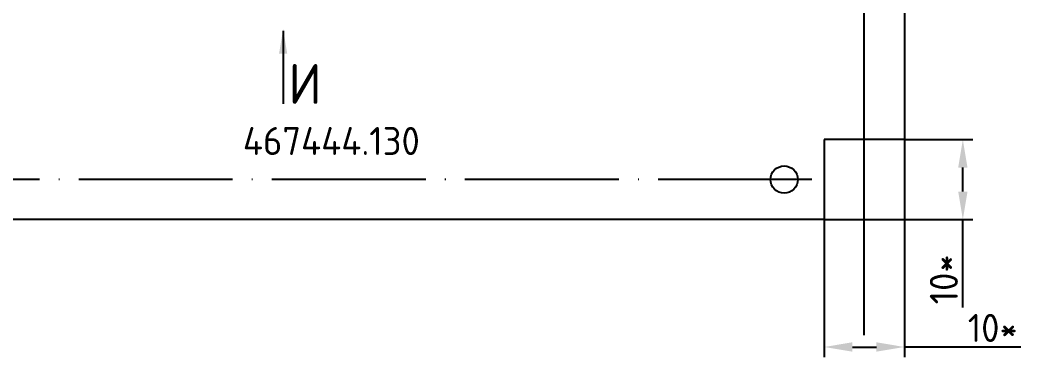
# Model space of a CAD drawing. Extents: x -34 to 51106, y -14166 to 1700.
# Drawn here: x 1221.4 to 1346.6, y 0.9 to 43 of the extents above; entities that cross this region are included whole.
import ezdxf

# ---------------------------------------------------------------- set-up
doc = ezdxf.new("R2010")
doc.units = 0
doc.linetypes.add('ACAD_ISO04W100', pattern=[30, 24, -3, 0, -3])
doc.linetypes.add('СПЛОШНАЯ', pattern=[0])
doc.layers.get('0').update_dxf_attribs({"linetype": 'CONTINUOUS'})
doc.layers.get('DEFPOINTS').update_dxf_attribs({"linetype": 'CONTINUOUS'})
for name, color, linetype in [('ВИДЫ', 30, 'CONTINUOUS'), ('РАЗМЕРЫ', 2, 'CONTINUOUS'), ('ТЕКСТ', 4, 'CONTINUOUS')]:
    doc.layers.add(name, color=color, linetype=linetype)
doc.styles.add('GOST_TYPE_B', font='GOST_B.TTF', dxfattribs={"height": 3.5})
doc.dimstyles.new('GOST', dxfattribs={"dimscale": 0, "dimtxt": 3.5, "dimasz": 3.5, "dimexe": 1.25, "dimexo": 0, "dimtad": 1, "dimdec": 3, "dimtxsty": 'GOST_TYPE_B', "dimcen": 5, "dimazin": 3, "dimtm": 1e-09, "dimtfac": 0.75, "dimtdec": 3, "dimtmove": 0, "dimatfit": 3, "dimtolj": 1})

# ---------------------------------------------------------------- blocks, each defined once
blk = doc.blocks.new('*D331')
at = {"layer": 'DEFPOINTS', "color": 0, "linetype": 'CONTINUOUS'}
for p in [(1331.8, 28.04), (1321.8, 18.04), (1331.8, 2.12)]:
    blk.add_point(p, dxfattribs=at)
at = {"layer": 'РАЗМЕРЫ', "color": 0}
blk.add_line((1331.8, 28.04), (1331.8, 0.87), dxfattribs=at)
at = {"layer": 'РАЗМЕРЫ', "color": 0, "linetype": 'СПЛОШНАЯ'}
for p, q in [((1321.8, 18.04), (1321.8, 0.87)), ((1325.3, 2.12), (1328.3, 2.12)), ((1346.33, 2.12), (1331.8, 2.12))]:
    blk.add_line(p, q, dxfattribs=at)
at = {"layer": 'РАЗМЕРЫ', "color": 0, "linetype": 'CONTINUOUS'}
for points in [[(1325.3, 2.71), (1325.3, 1.54), (1321.8, 2.12)], [(1328.3, 2.71), (1328.3, 1.54), (1331.8, 2.12)]]:
    blk.add_solid(points, dxfattribs=at)
at = {"layer": 'РАЗМЕРЫ', "color": 0, "linetype": 'CONTINUOUS', "insert": (1342.82, 4.5), "char_height": 3.5, "attachment_point": 5, "style": 'GOST_TYPE_B'}
blk.add_mtext('\\A1;10*', dxfattribs=at)
blk = doc.blocks.new('*D332')
at = {"layer": 'DEFPOINTS', "color": 0, "linetype": 'CONTINUOUS'}
for p in [(1331.8, 28.04), (1339.09, 28.04), (1321.8, 18.04)]:
    blk.add_point(p, dxfattribs=at)
at = {"layer": 'РАЗМЕРЫ', "color": 0}
blk.add_line((1331.8, 28.04), (1340.34, 28.04), dxfattribs=at)
at = {"layer": 'РАЗМЕРЫ', "color": 0, "linetype": 'СПЛОШНАЯ'}
for p, q in [((1339.09, 21.54), (1339.09, 24.54)), ((1321.8, 18.04), (1340.34, 18.04)), ((1339.09, 7.06), (1339.09, 18.04))]:
    blk.add_line(p, q, dxfattribs=at)
at = {"layer": 'РАЗМЕРЫ', "color": 0, "linetype": 'CONTINUOUS'}
for points in [[(1338.51, 24.54), (1339.67, 24.54), (1339.09, 28.04)], [(1338.51, 21.54), (1339.67, 21.54), (1339.09, 18.04)]]:
    blk.add_solid(points, dxfattribs=at)
at = {"layer": 'РАЗМЕРЫ', "color": 0, "linetype": 'CONTINUOUS', "insert": (1336.72, 10.57), "char_height": 3.5, "attachment_point": 5, "rotation": 90, "style": 'GOST_TYPE_B'}
blk.add_mtext('\\A1;10*', dxfattribs=at)

msp = doc.modelspace()

# ---------------------------------------------------------------- linework, layer by layer
at = {"linetype": 'CONTINUOUS'}
for p, q in [((1331.7956, 208.0423), (1331.7956, 28.0423)), ((1331.7956, 28.0423), (1321.7956, 28.0423)), ((1321.7956, 28.0423), (1321.7956, 18.0423)), ((1321.7956, 18.0423), (1061.7956, 18.0423))]:
    msp.add_line(p, q, dxfattribs=at)
msp.add_circle((1316.7956, 23.0423), 1.7, dxfattribs=at)
at = {"layer": 'ВИДЫ', "linetype": 'CONTINUOUS'}
msp.add_line((1254.2699, 41.6086), (1254.2699, 32.4868), dxfattribs=at)
msp.add_solid([(1254.2699, 41.8264), (1253.7604, 38.7818), (1254.7794, 38.7818)], dxfattribs=at)
at = {"layer": 'РАЗМЕРЫ', "linetype": 'CONTINUOUS'}
msp.add_line((1326.7957, 3.6021), (1326.7957, 206.2575), dxfattribs=at)
at = {"layer": 'РАЗМЕРЫ', "linetype": 'ACAD_ISO04W100', "ltscale": 0.8}
msp.add_line((1320.2644, 23.0423), (1064.6742, 23.0423), dxfattribs=at)

# ---------------------------------------------------------------- texts
at = {"layer": 'ВИДЫ', "linetype": 'CONTINUOUS', "style": 'GOST_TYPE_B'}
msp.add_text('И', height=5, dxfattribs=at).set_placement((1254.918, 32.5056))
at = {"layer": 'ТЕКСТ', "style": 'GOST_TYPE_B'}
msp.add_text('467444.130', height=3.5, dxfattribs=at).set_placement((1249.2457, 26.1093))

# ---------------------------------------------------------------- dimensions: what is measured, and where the dimension line sits
at = {"layer": 'РАЗМЕРЫ', "linetype": 'CONTINUOUS'}
dim = msp.add_linear_dim(base=(1331.7957, 2.1247), p1=(1321.7956, 18.0423), p2=(1331.7957, 28.0423), text='<>*', dimstyle='GOST', override={"dimscale": 1}, dxfattribs=at)
dim.commit()
dim.dimension.update_dxf_attribs({"geometry": '*D331', "text_midpoint": (1342.8245, 2.1247), "dimtype": 160})
dim = msp.add_linear_dim(base=(1339.0907, 28.0423), p1=(1321.7957, 18.0423), p2=(1331.7957, 28.0423), angle=90, text='<>*', dimstyle='GOST', override={"dimscale": 1}, dxfattribs=at)
dim.commit()
dim.dimension.update_dxf_attribs({"geometry": '*D332', "text_midpoint": (1339.0907, 10.5655), "dimtype": 160})

doc.saveas('drawing.dxf')
